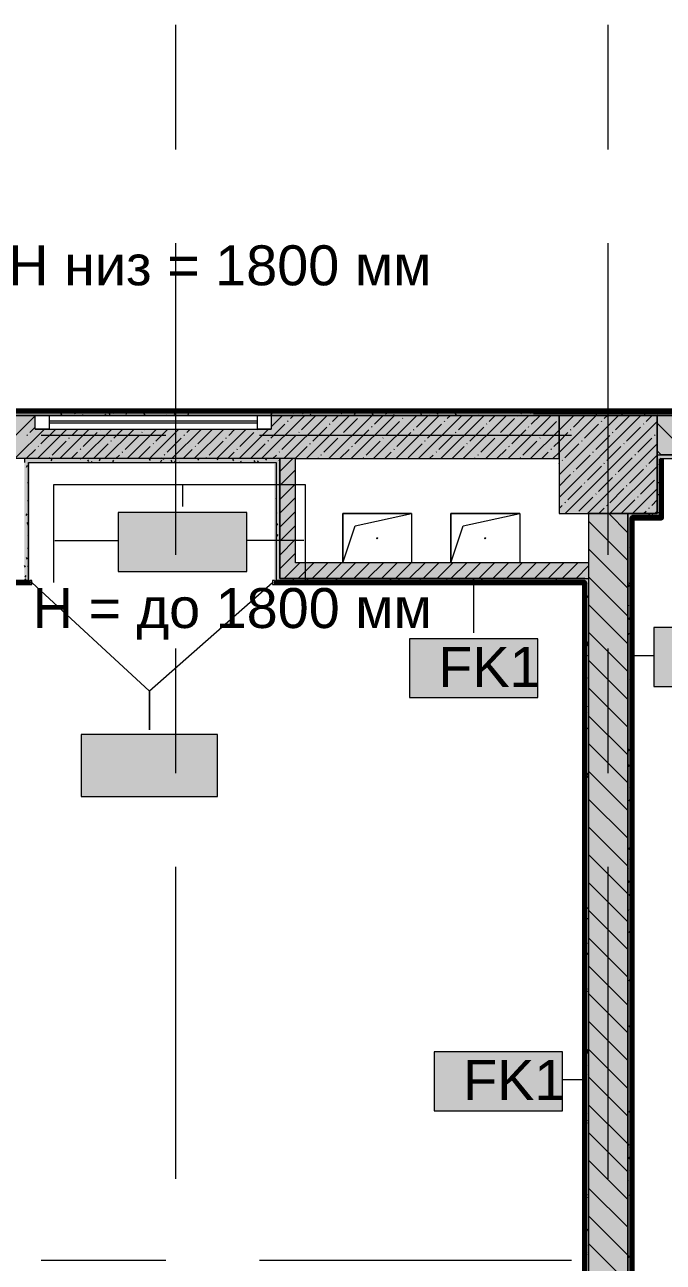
# Model space of a CAD drawing. Header units: millimetres. Extents: x -3817 to 677485, y -22715 to 103890.
# Drawn here: x 605877 to 609126, y 5467 to 11765 of the extents above; entities that cross this region are included whole.
import ezdxf

# ---------------------------------------------------------------- set-up
doc = ezdxf.new("R2010")
doc.units = ezdxf.units.MM
doc.layers.add('PDF _Геометрия', color=7, linetype='Continuous', true_color=0x1d1d1d)
doc.layers.add('PDF _Сплошная заливка', color=7, linetype='Continuous', true_color=0xffffff)
doc.layers.add('PDF _Текст', color=7, linetype='Continuous')
doc.styles.add('PDF GOST-Common', font='arial.ttf')

msp = doc.modelspace()

# ---------------------------------------------------------------- hatches: boundary and pattern name
at = {"layer": 'PDF _Сплошная заливка', "transparency": 33554559}
h = msp.add_hatch(color=256, dxfattribs=at)
h.paths.add_polyline_path([(608595.5, 9776.9), (609225.5, 9776.9), (609225.5, 9796.9), (604783.2, 9796.9), (604771.7, 9776.9), (607975.6, 9776.9)], flags=0)
h.paths.add_polyline_path([(604725.5, 9776.9), (604737, 9796.9), (602340.5, 9796.9), (602340.5, 9776.9), (604720.5, 9776.9)], flags=0)
h.paths.add_polyline_path([(600095.5, 9776.9), (600695.5, 9776.9), (600695.5, 9796.9), (594190.5, 9796.9), (594190.5, 9776.9), (599815.5, 9776.9)], flags=0)
h.paths.add_polyline_path([(592545.5, 9776.9), (592545.5, 9796.9), (590945.5, 9796.9), (590945.5, 9776.9), (591951.7, 9776.9)], flags=0)
for points in [[(608595.5, 9556.9), (608595.5, 9776.9), (607130.5, 9776.9), (607130.5, 9706.9), (605930.5, 9706.9), (605930.5, 9776.9), (605115.5, 9776.9), (605115.5, 9736.9), (605110.5, 9736.9), (605110.5, 9776.9), (604771.7, 9776.9), (604760.1, 9756.9), (604725.5, 9776.9), (604720.5, 9776.9), (604720.5, 9736.9), (604715.5, 9736.9), (604715.5, 9776.9), (604595.5, 9776.9), (604595.5, 9556.9), (607975.6, 9556.9)], [(608595.5, 9276.9), (609095.5, 9276.9), (609095.5, 9776.9), (608595.5, 9776.9), (608595.5, 9736.9)], [(607155.5, 9536.9), (607155.5, 9556.9), (605875.5, 9556.9), (605875.5, 9536.9), (607147.5, 9536.9)], [(608746.2, 2396.9), (608946.2, 2396.9), (608946.2, 9276.9), (608746.2, 9276.9), (608746.2, 2416.9)], [(609095.5, 9256.9), (609095.5, 9276.9), (608946.2, 9276.9), (608946.2, 9256.9), (608966.2, 9256.9)], [(608966.2, 2396.9), (608966.2, 9256.9), (608946.2, 9256.9), (608946.2, 2396.9), (608963.3, 2396.9)], [(608726.2, 8946.9), (608746.2, 8946.9), (608746.2, 9026.9), (607255.5, 9026.9), (607255.5, 8946.9), (607975.6, 8946.9)], [(608726.2, 8926.9), (608726.2, 8946.9), (607155.5, 8946.9), (607155.5, 8926.9), (607975.6, 8926.9)], [(608726.2, 2416.9), (608746.2, 2416.9), (608746.2, 8946.9), (608726.2, 8946.9), (608726.2, 2417.9)]]:
    msp.add_hatch(color=256, dxfattribs=at).paths.add_polyline_path(points)
h = msp.add_hatch(color=256, dxfattribs=at)
h.paths.add_polyline_path([(613075.5, 9576.9), (613095.5, 9576.9), (613095.5, 9776.9), (611760.5, 9776.9), (611760.5, 9576.9), (612345.7, 9576.9)], flags=0)
h.paths.add_polyline_path([(610115.5, 9576.9), (610115.5, 9776.9), (609095.5, 9776.9), (609095.5, 9576.9), (609432.3, 9576.9)], flags=0)
h = msp.add_hatch(color=256, dxfattribs=at)
h.paths.add_polyline_path([(613074.5, 9556.9), (613075.5, 9556.9), (613075.5, 9576.9), (611760.5, 9576.9), (611760.5, 9556.9), (612345.7, 9556.9)], flags=0)
h.paths.add_polyline_path([(610115.5, 9556.9), (610115.5, 9576.9), (609115.5, 9576.9), (609115.5, 9556.9), (609432.3, 9556.9)], flags=0)

# ---------------------------------------------------------------- linework, layer by layer
at = {"layer": 'PDF _Геометрия', "color": 253, "lineweight": 9, "true_color": 0xaaaaaa}
for points in [[(606645.5, 11130.3), (606645.5, 11765.3)], [(608845.5, 11130.3), (608845.5, 11765.3)], [(606645.5, 9066.5), (606645.5, 10654)], [(608845.5, 9066.5), (608845.5, 10654)], [(607130.5, 9776.9), (605930.5, 9776.9)], [(605930.5, 9706.9), (607130.5, 9706.9)], [(607060.5, 9746.9), (606000.5, 9746.9)], [(607060.5, 9736.9), (606000.5, 9736.9)], [(605960.2, 9676.9), (606595.2, 9676.9)], [(607071.4, 9676.9), (608658.9, 9676.9)], [(606645.5, 7955.3), (606645.5, 8590.3)], [(608845.5, 7955.3), (608845.5, 8590.3)], [(606645.5, 5891.5), (606645.5, 7479)], [(608845.5, 5891.5), (608845.5, 7479)], [(605960.2, 5476.9), (606595.2, 5476.9)], [(607071.4, 5476.9), (608658.9, 5476.9)]]:
    msp.add_lwpolyline(points, dxfattribs=at)
at = {"layer": 'PDF _Геометрия', "color": 7, "lineweight": 9}
for points in [[(608595.5, 9776.9), (605115.5, 9776.9), (604771.7, 9776.9), (605115.5, 9776.9)], [(609095.5, 9776.9), (608595.5, 9776.9), (608595.5, 9276.9), (609095.5, 9276.9)], [(607006.3, 9282.6), (606353.1, 9282.6), (606353.1, 8982.6), (607006.3, 8982.6)], [(607845.5, 9276.9), (607845.5, 9026.9), (607495.5, 9026.9), (607495.5, 9276.9)], [(608395.5, 9276.9), (608395.5, 9026.9), (608045.5, 9026.9), (608045.5, 9276.9)], [(609730.7, 8697.1), (609077.6, 8697.1), (609077.6, 8397.1), (609730.7, 8397.1)], [(608487.2, 8640.4), (607834.1, 8640.4), (607834.1, 8340.4), (608487.2, 8340.4)], [(606858.1, 8152.8), (606164.1, 8152.8), (606164.1, 7837.5), (606858.1, 7837.5)], [(606858.1, 8152.8), (606164.1, 8152.8), (606164.1, 7837.5), (606858.1, 7837.5)], [(608613.2, 6537.9), (607960, 6537.9), (607960, 6237.9), (608613.2, 6237.9)]]:
    msp.add_lwpolyline(points, close=True, dxfattribs=at)
at = {"layer": 'PDF _Геометрия', "color": 231, "lineweight": 9, "true_color": 0xff80c0}
for points in [[(604783.2, 9796.9), (605115.5, 9796.9), (608465.5, 9796.9)], [(609116.5, 9555.9), (609115.5, 9555.9), (609115.5, 9256.9)], [(608966.2, 9256.9), (608966.2, 9255.9), (608966.2, 2416.9), (608967.2, 2416.9), (609235.5, 2416.9)], [(608475.5, 2416.9), (608726.2, 2416.9), (608726.2, 2417.9), (608726.2, 8925.9), (608726.2, 8926.9)]]:
    msp.add_lwpolyline(points, dxfattribs=at)
at = {"layer": 'PDF _Геометрия', "color": 7, "lineweight": 9}
for points in [[(608465.5, 9796.9), (605115.5, 9796.9), (604783.2, 9796.9)], [(609095.5, 9576.9), (609115.5, 9576.9), (610115.5, 9576.9), (609115.5, 9576.9)], [(607255.5, 9556.9), (607175.5, 9556.9), (607155.5, 9556.9), (605875.5, 9556.9), (605795.5, 9556.9), (605358, 9494.4), (605295.5, 9306.9)], [(607155.5, 9556.9), (605875.5, 9556.9), (605875.5, 9536.9)], [(609115.5, 9256.9), (609115.5, 9555.9)], [(606679.7, 9425), (606679.7, 9312.7)], [(607845.5, 9276.9), (607845.5, 9026.9), (607495.5, 9026.9), (607495.5, 9276.9), (607845.5, 9276.9), (607495.5, 9276.9), (607495.5, 9026.9), (607558, 9214.4), (607845.5, 9276.9), (607845.5, 9026.9)], [(608395.5, 9276.9), (608395.5, 9026.9), (608045.5, 9026.9), (608045.5, 9276.9), (608395.5, 9276.9), (608045.5, 9276.9), (608045.5, 9026.9), (608108, 9214.4), (608395.5, 9276.9), (608395.5, 9026.9)], [(608966.2, 2416.9), (608966.2, 9255.9)], [(606030.7, 9140.7), (606353.1, 9140.7)], [(607297.6, 9140.7), (607006.3, 9140.7)], [(608746.2, 9026.9), (608746.2, 8946.9), (608746.2, 2416.9), (608746.2, 2396.9)], [(608726.2, 8946.9), (607255.5, 8946.9), (608726.2, 8946.9), (608746.2, 8946.9), (608746.2, 2416.9)], [(605913, 8925.9), (606511.1, 8374), (606511.1, 8177.3), (606511.1, 8374.3), (607137.5, 8926.4)], [(608160.7, 8926.4), (608160.7, 8670.5)], [(608726.2, 8925.9), (608726.2, 2417.9)], [(608966.7, 8555.2), (609077.6, 8555.2)], [(608725.7, 6396), (608613.2, 6396)]]:
    msp.add_lwpolyline(points, dxfattribs=at)
at = {"layer": 'PDF _Геометрия', "color": 231, "lineweight": 70, "true_color": 0xff80c0}
for points in [[(608465.5, 9796.9), (610105.4, 9796.9), (610105.4, 9797.9), (608465.5, 9797.9), (605115.5, 9797.9), (604783.8, 9797.9)], [(609075.1, 2417.9), (608967.2, 2417.9), (608967.2, 9255.9), (609115.5, 9255.9), (609116.5, 9255.9), (609116.5, 9555.9)], [(609115.5, 9256.9), (608966.2, 9256.9)], [(605573.3, 8925.9), (605896.5, 8925.9), (605896.5, 8926.9), (605573.9, 8926.9)], [(608726.2, 8926.9), (607156.2, 8926.9), (607156.2, 8925.9), (608725.2, 8925.9), (608725.2, 2417.9), (608454.5, 2417.9), (608454.5, 2416.9), (608454.5, 2017.9), (608455.5, 2017.9)]]:
    msp.add_lwpolyline(points, dxfattribs=at)
at = {"layer": 'PDF _Геометрия', "lineweight": 9}
for points in [[(605713.3, 9556.9), (605930.5, 9774.1)], [(607081.9, 9556.9), (607301.9, 9776.9)], [(607130.5, 9719.5), (607187.8, 9776.9)], [(607195.9, 9556.9), (607415.9, 9776.9)], [(607228.5, 9760.5), (607244.8, 9776.9)], [(607285.5, 9703.5), (607356.8, 9774.8)], [(607310, 9556.9), (607530, 9776.9)], [(607424, 9556.9), (607644, 9776.9)], [(607442.3, 9746.3), (607472.9, 9776.9)], [(607538, 9556.9), (607758, 9776.9)], [(607584.9, 9774.8), (607587, 9776.9)], [(607652.1, 9556.9), (607872.1, 9776.9)], [(607656.2, 9732), (607701, 9776.9)], [(607766.1, 9556.9), (607986.1, 9776.9)], [(607798.7, 9760.5), (607801.1, 9762.9)], [(607813, 9774.8), (607815.1, 9776.9)], [(607870, 9717.7), (607929.1, 9776.9)], [(607880.2, 9556.9), (608100.2, 9776.9)], [(607994.2, 9556.9), (608214.2, 9776.9)], [(608026.8, 9760.5), (608043.2, 9776.9)], [(608083.9, 9703.5), (608155.1, 9774.8)], [(608108.3, 9556.9), (608328.3, 9776.9)], [(608222.3, 9556.9), (608442.3, 9776.9)], [(608240.7, 9746.3), (608271.3, 9776.9)], [(608336.4, 9556.9), (608556.4, 9776.9)], [(608383.2, 9774.8), (608385.3, 9776.9)], [(608450.4, 9556.9), (608595.5, 9701.9), (608670.4, 9776.9)], [(608454.5, 9732), (608499.4, 9776.9)], [(608564.5, 9556.9), (608595.5, 9587.8), (608784.5, 9776.9)], [(608595.5, 9473.8), (608898.5, 9776.9)], [(608595.5, 9359.7), (609012.6, 9776.9)], [(608597.1, 9760.5), (608599.4, 9762.9)], [(608611.3, 9774.8), (608613.4, 9776.9)], [(608668.4, 9717.7), (608727.5, 9776.9)], [(608825.2, 9760.5), (608841.5, 9776.9)], [(608882.2, 9703.5), (608953.5, 9774.8)], [(609039, 9746.3), (609069.6, 9776.9)], [(605827.3, 9556.9), (605977.3, 9706.9)], [(605902.7, 9689.2), (605930.5, 9717)], [(605941.4, 9556.9), (606091.4, 9706.9)], [(605959.7, 9632.2), (606031, 9703.5)], [(606055.4, 9556.9), (606205.4, 9706.9)], [(606116.5, 9675), (606148.4, 9706.9)], [(606169.5, 9556.9), (606319.5, 9706.9)], [(606259.1, 9703.5), (606261.4, 9705.9)], [(606283.5, 9556.9), (606433.5, 9706.9)], [(606330.3, 9660.7), (606376.5, 9706.9)], [(606397.6, 9556.9), (606547.6, 9706.9)], [(606487.2, 9703.5), (606490.5, 9706.9)], [(606511.6, 9556.9), (606661.6, 9706.9)], [(606544.2, 9646.5), (606604.6, 9706.9)], [(606625.7, 9556.9), (606775.7, 9706.9)], [(606701, 9689.2), (606718.6, 9706.9)], [(606739.7, 9556.9), (606889.7, 9706.9)], [(606758, 9632.2), (606829.3, 9703.5)], [(606853.8, 9556.9), (607003.8, 9706.9)], [(606914.8, 9675), (606946.7, 9706.9)], [(606967.8, 9556.9), (607117.8, 9706.9)], [(607057.4, 9703.5), (607059.8, 9705.9)], [(607128.7, 9660.7), (607200, 9732)], [(607214.2, 9746.3), (607216.6, 9748.6)], [(607342.5, 9646.5), (607413.8, 9717.7)], [(607428.1, 9732), (607430.4, 9734.4)], [(607499.4, 9689.2), (607570.6, 9760.5)], [(607556.4, 9632.2), (607627.7, 9703.5)], [(607641.9, 9717.7), (607644.3, 9720.1)], [(607713.2, 9675), (607784.5, 9746.3)], [(607855.8, 9703.5), (607858.1, 9705.9)], [(607927, 9660.7), (607998.3, 9732)], [(608012.6, 9746.3), (608014.9, 9748.6)], [(608140.9, 9646.5), (608212.2, 9717.7)], [(608226.4, 9732), (608228.8, 9734.4)], [(608297.7, 9689.2), (608369, 9760.5)], [(608354.7, 9632.2), (608426, 9703.5)], [(608440.3, 9717.7), (608442.6, 9720.1)], [(608511.5, 9675), (608582.8, 9746.3)], [(608626.6, 9276.9), (609095.5, 9745.7)], [(608654.1, 9703.5), (608656.5, 9705.9)], [(608725.4, 9660.7), (608796.7, 9732)], [(608810.9, 9746.3), (608813.3, 9748.6)], [(608939.2, 9646.5), (609010.5, 9717.7)], [(609024.8, 9732), (609027.1, 9734.4)], [(609256.4, 9576.9), (609095.5, 9737.8)], [(605888.4, 9675), (605890.8, 9677.3)], [(606016.7, 9575.2), (606088, 9646.5)], [(606102.2, 9660.7), (606104.6, 9663.1)], [(606173.5, 9618), (606244.8, 9689.2)], [(606316.1, 9646.5), (606318.5, 9648.8)], [(606387.4, 9603.7), (606458.7, 9675)], [(606472.9, 9689.2), (606475.3, 9691.6)], [(606601.2, 9589.4), (606672.5, 9660.7)], [(606686.7, 9675), (606689.1, 9677.3)], [(606815.1, 9575.2), (606886.3, 9646.5)], [(606900.6, 9660.7), (606903, 9663.1)], [(606971.9, 9618), (607043.2, 9689.2)], [(607114.4, 9646.5), (607116.8, 9648.8)], [(607185.7, 9603.7), (607257, 9675)], [(607271.3, 9689.2), (607273.6, 9691.6)], [(607399.6, 9589.4), (607470.8, 9660.7)], [(607485.1, 9675), (607487.5, 9677.3)], [(607613.4, 9575.2), (607684.7, 9646.5)], [(607698.9, 9660.7), (607701.3, 9663.1)], [(607770.2, 9618), (607841.5, 9689.2)], [(607912.8, 9646.5), (607915.1, 9648.8)], [(607984.1, 9603.7), (608055.3, 9675)], [(608069.6, 9689.2), (608072, 9691.6)], [(608197.9, 9589.4), (608269.2, 9660.7)], [(608283.4, 9675), (608285.8, 9677.3)], [(608411.7, 9575.2), (608483, 9646.5)], [(608497.3, 9660.7), (608499.7, 9663.1)], [(608568.6, 9618), (608595.5, 9644.9), (608639.8, 9689.2)], [(608711.1, 9646.5), (608713.5, 9648.8)], [(608782.4, 9603.7), (608853.7, 9675)], [(608867.9, 9689.2), (608870.3, 9691.6)], [(608996.2, 9589.4), (609067.5, 9660.7)], [(609081.8, 9675), (609084.2, 9677.3)], [(605884.3, 9556.9), (605931.2, 9603.7)], [(605945.4, 9618), (605947.8, 9620.3)], [(606112.4, 9556.9), (606145, 9589.4)], [(606159.3, 9603.7), (606161.6, 9606.1)], [(606230.6, 9560.9), (606301.8, 9632.2)], [(606340.5, 9556.9), (606358.9, 9575.2)], [(606373.1, 9589.4), (606375.5, 9591.8)], [(606454.6, 9556.9), (606515.7, 9618)], [(606529.9, 9632.2), (606532.3, 9634.6)], [(606587, 9575.2), (606589.3, 9577.6)], [(606682.7, 9556.9), (606729.5, 9603.7)], [(606743.8, 9618), (606746.1, 9620.3)], [(606910.8, 9556.9), (606943.4, 9589.4)], [(606957.6, 9603.7), (606960, 9606.1)], [(607028.9, 9560.9), (607100.2, 9632.2)], [(607138.9, 9556.9), (607157.2, 9575.2)], [(607171.5, 9589.4), (607173.8, 9591.8)], [(607252.9, 9556.9), (607314, 9618)], [(607328.3, 9632.2), (607330.6, 9634.6)], [(607385.3, 9575.2), (607387.7, 9577.6)], [(607481, 9556.9), (607527.9, 9603.7)], [(607542.1, 9618), (607544.5, 9620.3)], [(607709.1, 9556.9), (607741.7, 9589.4)], [(607756, 9603.7), (607758.3, 9606.1)], [(607827.2, 9560.9), (607898.5, 9632.2)], [(607937.2, 9556.9), (607955.5, 9575.2)], [(607969.8, 9589.4), (607972.2, 9591.8)], [(608051.3, 9556.9), (608112.4, 9618)], [(608126.6, 9632.2), (608129, 9634.6)], [(608183.6, 9575.2), (608186, 9577.6)], [(608279.4, 9556.9), (608326.2, 9603.7)], [(608340.5, 9618), (608342.8, 9620.3)], [(608507.5, 9556.9), (608540, 9589.4)], [(608554.3, 9603.7), (608556.7, 9606.1)], [(608625.6, 9560.9), (608696.9, 9632.2)], [(608682.6, 9503.9), (608753.9, 9575.2)], [(608740.7, 9276.9), (609095.5, 9631.6)], [(608768.1, 9589.4), (608770.5, 9591.8)], [(608839.4, 9546.7), (608910.7, 9618)], [(608925, 9632.2), (608927.3, 9634.6)], [(608982, 9575.2), (608984.4, 9577.6)], [(609053.3, 9532.4), (609095.5, 9574.6)], [(609115, 9576.9), (609095.5, 9596.4)], [(606002.5, 9560.9), (606004.8, 9563.3)], [(606568.6, 9556.9), (606572.7, 9560.9)], [(606800.8, 9560.9), (606803.2, 9563.3)], [(607175.5, 9490.7), (607241.6, 9556.9)], [(607367, 9556.9), (607371, 9560.9)], [(607599.1, 9560.9), (607601.5, 9563.3)], [(608165.3, 9556.9), (608169.4, 9560.9)], [(608397.5, 9560.9), (608399.9, 9563.3)], [(608595.5, 9530.8), (608597.1, 9532.4)], [(608611.3, 9546.7), (608613.7, 9549)], [(608739.6, 9446.9), (608810.9, 9518.2)], [(608825.2, 9532.4), (608827.5, 9534.8)], [(608854.7, 9276.9), (609095.5, 9517.6)], [(608896.5, 9489.6), (608967.7, 9560.9)], [(609039, 9518.2), (609041.4, 9520.5)], [(607175.5, 9420), (607255.5, 9500)], [(608595.5, 9416.8), (608654.1, 9475.4)], [(608668.4, 9489.6), (608670.7, 9492)], [(608796.7, 9389.9), (608867.9, 9461.1)], [(608882.2, 9475.4), (608884.6, 9477.8)], [(608953.5, 9432.6), (609024.8, 9503.9)], [(607175.5, 9349.3), (607255.5, 9429.3)], [(608639.8, 9347.1), (608711.1, 9418.4)], [(608725.4, 9432.6), (608727.7, 9435)], [(608853.7, 9332.8), (608925, 9404.1)], [(608939.2, 9418.4), (608941.6, 9420.7)], [(608968.8, 9276.9), (609095.5, 9403.5)], [(609010.5, 9375.6), (609081.8, 9446.9)], [(607175.5, 9278.6), (607255.5, 9358.6)], [(608625.6, 9332.8), (608628, 9335.2)], [(608696.9, 9290.1), (608768.1, 9361.3)], [(608782.4, 9375.6), (608784.8, 9378)], [(608911.8, 9276.9), (608982, 9347.1)], [(608996.2, 9361.3), (608998.6, 9363.7)], [(609067.5, 9318.6), (609095.5, 9346.5)], [(607175.5, 9207.9), (607255.5, 9287.9)], [(608595.5, 9302.7), (608611.3, 9318.6)], [(608683.7, 9276.9), (608685, 9278.2)], [(608797.7, 9276.9), (608825.2, 9304.3)], [(608839.4, 9318.6), (608841.8, 9320.9)], [(608946.2, 9180), (608849.3, 9276.9)], [(609025.8, 9276.9), (609039, 9290.1)], [(609053.3, 9304.3), (609055.6, 9306.7)], [(609082.8, 9276.9), (609095.5, 9289.5)], [(607175.5, 9137.1), (607255.5, 9217.1)], [(608946.2, 9038.6), (608746.2, 9238.6)], [(607175.5, 9066.4), (607255.5, 9146.4)], [(607175.5, 8995.7), (607255.5, 9075.7)], [(608946.2, 8897.2), (608746.2, 9097.2)], [(607197.3, 8946.9), (607255.5, 9005), (607277.3, 9026.9)], [(607268, 8946.9), (607348, 9026.9)], [(607338.7, 8946.9), (607418.7, 9026.9)], [(607409.4, 8946.9), (607489.4, 9026.9)], [(607480.1, 8946.9), (607560.1, 9026.9)], [(607550.9, 8946.9), (607630.9, 9026.9)], [(607621.6, 8946.9), (607701.6, 9026.9)], [(607692.3, 8946.9), (607772.3, 9026.9)], [(607763, 8946.9), (607843, 9026.9)], [(607833.7, 8946.9), (607913.7, 9026.9)], [(607904.4, 8946.9), (607984.4, 9026.9)], [(607975.1, 8946.9), (608055.1, 9026.9)], [(608045.8, 8946.9), (608125.8, 9026.9)], [(608116.5, 8946.9), (608196.5, 9026.9)], [(608187.3, 8946.9), (608267.3, 9026.9)], [(608258, 8946.9), (608338, 9026.9)], [(608328.7, 8946.9), (608408.7, 9026.9)], [(608399.4, 8946.9), (608479.4, 9026.9)], [(608470.1, 8946.9), (608550.1, 9026.9)], [(608540.8, 8946.9), (608620.8, 9026.9)], [(608611.5, 8946.9), (608691.5, 9026.9)], [(608682.2, 8946.9), (608746.2, 9010.8)], [(608946.2, 8755.8), (608746.2, 8955.8)], [(608946.2, 8614.3), (608746.2, 8814.3)], [(608946.2, 8472.9), (608746.2, 8672.9)], [(608946.2, 8331.5), (608746.2, 8531.5)], [(608946.2, 8190.1), (608746.2, 8390.1)], [(608946.2, 8048.6), (608746.2, 8248.6)], [(608946.2, 7907.2), (608746.2, 8107.2)], [(608946.2, 7765.8), (608746.2, 7965.8)], [(608946.2, 7624.4), (608746.2, 7824.4)], [(608946.2, 7483), (608746.2, 7683)], [(608946.2, 7341.5), (608746.2, 7541.5)], [(608946.2, 7200.1), (608746.2, 7400.1)], [(608946.2, 7058.7), (608746.2, 7258.7)], [(608946.2, 6917.3), (608746.2, 7117.3)], [(608946.2, 6775.9), (608746.2, 6975.9)], [(608946.2, 6634.4), (608746.2, 6834.4)], [(608946.2, 6493), (608746.2, 6693)], [(608946.2, 6351.6), (608746.2, 6551.6)], [(608946.2, 6210.2), (608746.2, 6410.2)], [(608946.2, 6068.7), (608746.2, 6268.7)], [(608946.2, 5927.3), (608746.2, 6127.3)], [(608946.2, 5785.9), (608746.2, 5985.9)], [(608946.2, 5644.5), (608746.2, 5844.5)], [(608946.2, 5503.1), (608746.2, 5703.1)], [(608946.2, 5361.6), (608746.2, 5561.6)]]:
    msp.add_lwpolyline(points, dxfattribs=at)
at = {"layer": 'PDF _Геометрия', "color": 253, "lineweight": 13, "true_color": 0xaaaaaa}
for points in [[(606000.5, 9776.9), (606000.5, 9706.9), (605930.5, 9706.9), (605930.5, 9776.9)], [(607130.5, 9776.9), (607130.5, 9706.9), (607060.5, 9706.9), (607060.5, 9776.9)]]:
    msp.add_lwpolyline(points, close=True, dxfattribs=at)
at = {"layer": 'PDF _Геометрия', "color": 253, "lineweight": 9, "true_color": 0x9b9b9b}
for points in [[(606024.4, 9791.2), (606021.1, 9796.9)], [(606066.1, 9780), (606061, 9788.7)], [(606083.3, 9796.3), (606078.3, 9787.6)], [(606134.1, 9784.1), (606129.1, 9792.8)], [(606173.5, 9776.9), (606170.7, 9781.6)], [(606287.4, 9784), (606283.2, 9776.9)], [(606311.8, 9781.1), (606306.8, 9789.8)], [(606329, 9795.2), (606324, 9786.5)], [(606397.1, 9791.1), (606392, 9782.4)], [(606489.5, 9778.1), (606484.5, 9786.8)], [(606595.8, 9776.9), (606594.1, 9779.7)], [(606642.8, 9790), (606637.8, 9781.3)], [(606710.8, 9785.9), (606705.8, 9777.2)], [(606871.3, 9787.4), (606866.3, 9796.1)], [(606928.3, 9796.9), (606925.1, 9791.4)], [(607134.3, 9787.8), (607129.2, 9779.1)], [(607174.7, 9796.9), (607170.9, 9790.3)], [(607185.1, 9792.5), (607182.6, 9796.9)], [(607243.9, 9794.9), (607238.9, 9786.2)], [(607253.1, 9796.6), (607253, 9796.9)], [(607294.7, 9785.5), (607289.7, 9794.2)], [(607334.9, 9776.9), (607331.3, 9783)], [(607430.8, 9793.6), (607428.9, 9796.9)], [(607489.7, 9793.8), (607484.6, 9785.1)], [(607557.7, 9789.7), (607552.7, 9781)], [(607608.5, 9790.6), (607604.9, 9796.9)], [(607650.1, 9779.5), (607645.1, 9788.2)], [(607718.2, 9783.6), (607713.1, 9792.3)], [(607757.2, 9776.9), (607754.8, 9781.1)], [(607773, 9796.9), (607772, 9795.2)], [(607895.9, 9780.6), (607890.8, 9789.3)], [(607939.5, 9780.5), (607937.4, 9776.9)], [(607981.1, 9791.6), (607976.1, 9782.9)], [(608019.4, 9796.9), (608017.8, 9794.1)], [(608073.6, 9777.6), (608068.5, 9786.3)], [(608089.7, 9796.9), (608085.8, 9790)], [(608179.6, 9776.9), (608178.2, 9779.2)], [(608185.2, 9779.4), (608183.8, 9776.9)], [(608336.1, 9796.9), (608331.5, 9788.9)], [(608404.6, 9793.5), (608399.6, 9784.8)], [(608455.4, 9786.9), (608450.3, 9795.6)], [(608769.1, 9792), (608766.4, 9796.9)], [(608786.4, 9784.3), (608782.1, 9776.9)], [(608828, 9795.4), (608823, 9786.7)], [(608837.2, 9796.1), (608836.8, 9796.9)], [(608878.8, 9785), (608873.8, 9793.7)], [(608918.7, 9776.9), (608915.4, 9782.5)], [(608934.4, 9796.9), (608932.7, 9793.8)], [(609014.9, 9793.1), (609012.7, 9796.9)], [(609032.1, 9783.2), (609028.5, 9776.9)], [(609100.1, 9779.1), (609098.9, 9776.9)], [(605889.3, 9521.2), (605884.2, 9512.5)], [(606014.2, 9554.6), (606009.1, 9545.9)], [(606161.6, 9553.6), (606159.7, 9556.9)], [(606203.2, 9542.4), (606198.2, 9551.1)], [(606218.3, 9542.4), (606215.1, 9536.9)], [(606259.9, 9553.6), (606254.9, 9544.8)], [(606327.9, 9549.5), (606322.9, 9540.8)], [(606517, 9547.6), (606512, 9556.3)], [(606573.7, 9548.4), (606568.6, 9539.7)], [(606585, 9551.7), (606582, 9556.9)], [(606626.7, 9540.5), (606621.6, 9549.2)], [(606641.7, 9544.3), (606637.4, 9536.9)], [(606664, 9536.9), (606663.3, 9538.1)], [(606762.7, 9548.7), (606758, 9556.9)], [(606860.1, 9556.9), (606856, 9549.7)], [(606940.4, 9545.7), (606935.4, 9554.4)], [(606980.7, 9536.9), (606977, 9543.3)], [(607050.1, 9538.6), (607045.1, 9547.3)], [(607065.1, 9546.2), (607060.1, 9537.5)], [(607106.5, 9556.9), (607101.7, 9548.6)], [(607174.8, 9553.3), (607169.8, 9544.5)], [(609099.2, 9525.1), (609095.5, 9531.6)], [(609114.3, 9559.7), (609109.3, 9551)], [(605895.5, 9471), (605895.4, 9470.8)], [(607171.4, 9496.9), (607175.5, 9496.9)], [(605891.2, 9435.9), (605895.5, 9435.9)], [(607175.5, 9443.4), (607174.1, 9445.8)], [(609095.5, 9435.9), (609101.7, 9435.9)], [(609115.5, 9436), (609113.5, 9439.4)], [(605891.2, 9344.5), (605895.5, 9344.5)], [(607156.8, 9353.9), (607155.5, 9356.1)], [(607171.4, 9374.9), (607175.5, 9374.9)], [(609095.5, 9374.9), (609101.7, 9374.9)], [(605888.2, 9275.4), (605883.1, 9266.7)], [(607158.5, 9281.1), (607155.5, 9275.9)], [(609014.7, 9265.3), (609009.8, 9256.9)], [(609056.3, 9276.5), (609051.3, 9267.7)], [(609073.9, 9264.1), (609068.9, 9272.8)], [(609095.5, 9283.5), (609101.7, 9283.5)], [(609113.2, 9314), (609108.2, 9305.3)], [(605894.6, 9223.5), (605889.6, 9232.2)], [(605891.2, 9222.5), (605895.5, 9222.5)], [(605895.5, 9227.1), (605894.3, 9225.1)], [(607164.9, 9217.8), (607159.9, 9226.5)], [(607171.4, 9253), (607175.5, 9253)], [(605895.5, 9161.1), (605893.7, 9164.2)], [(607165.5, 9171.5), (607160.5, 9162.7)], [(607171.4, 9161.6), (607175.5, 9161.6)], [(608946.2, 9192.1), (608949.3, 9192.1)], [(605891.2, 9100.6), (605895.5, 9100.6)], [(608946.2, 9100.6), (608949.3, 9100.6)], [(608961.3, 9093.5), (608956.3, 9102.2)], [(605880.5, 9004.1), (605875.5, 9012.8)], [(605891.6, 9045.8), (605886.6, 9054.5)], [(605891.2, 9009.2), (605895.5, 9009.2)], [(607171.4, 9039.7), (607175.5, 9039.7)], [(608965.4, 9025.4), (608960.3, 9034.1)], [(605883, 8961.7), (605878, 8953)], [(605884.6, 8936.1), (605879.5, 8944.8)], [(607247, 8946.9), (607242.7, 8939.3)], [(607315.8, 8944), (607310.7, 8935.2)], [(607427, 8946.8), (607427, 8946.9)], [(607468.6, 8935.6), (607463.6, 8944.3)], [(607739.2, 8945.8), (607734.2, 8937.1)], [(607782.4, 8940.8), (607778.9, 8946.9)], [(607845.4, 8946.9), (607843.8, 8944.2)], [(607850.4, 8944.9), (607849.3, 8946.9)], [(608028.2, 8941.9), (608025.3, 8946.9)], [(608091.7, 8946.9), (608089.6, 8943.1)], [(608162.1, 8946.9), (608157.6, 8939)], [(608205.9, 8938.9), (608201.2, 8946.9)], [(608584.5, 8946.9), (608581, 8940.9)], [(608946.2, 8978.7), (608949.3, 8978.7)], [(608966.2, 8963.1), (608964.4, 8966.1)], [(607192.1, 8926.9), (607191.5, 8928)], [(607697.6, 8934.7), (607693, 8926.9)], [(607892.1, 8933.7), (607887.1, 8942.4)], [(607931.2, 8926.9), (607928.7, 8931.3)], [(607943.3, 8933.6), (607939.4, 8926.9)], [(608011.3, 8929.5), (608009.8, 8926.9)], [(608247.5, 8927.7), (608242.5, 8936.4)], [(608257.1, 8928.4), (608256.2, 8926.9)], [(608315.5, 8931.8), (608310.5, 8940.5)], [(608353.6, 8926.9), (608352.1, 8929.4)], [(608493.2, 8928.8), (608488.2, 8937.5)], [(608544.4, 8938.5), (608539.4, 8929.8)], [(608670.3, 8926.9), (608665.9, 8934.5)], [(608746.2, 8922.1), (608743.5, 8917.5)], [(608952.6, 8914), (608947.6, 8905.3)], [(608958.3, 8915.8), (608953.3, 8924.5)], [(608726.2, 8856.8), (608735.9, 8856.8)], [(608744.5, 8858.2), (608739.4, 8849.5)], [(608947.1, 8874.1), (608946.2, 8875.8)], [(608946.2, 8856.8), (608949.3, 8856.8)], [(608951.2, 8806.1), (608946.2, 8814.8)], [(608946.2, 8765.3), (608949.3, 8765.3)], [(608955.3, 8738.1), (608950.3, 8746.8)], [(608726.2, 8673.9), (608735.9, 8673.9)], [(608946.2, 8643.4), (608949.3, 8643.4)], [(608951.5, 8668.2), (608946.5, 8659.5)], [(608726.2, 8612.9), (608735.9, 8612.9)], [(608743.4, 8612.5), (608738.3, 8603.7)], [(608744.1, 8616.1), (608739.1, 8624.9)], [(608962.7, 8626.6), (608957.7, 8617.9)], [(608726.2, 8521.5), (608735.9, 8521.5)], [(608746.2, 8551.7), (608743.2, 8556.8)], [(608946.2, 8521.5), (608949.3, 8521.5)], [(608966.2, 8510.7), (608964.7, 8508.2)], [(608741.1, 8438.4), (608736.1, 8447.2)], [(608965.7, 8448.9), (608960.7, 8440.2)], [(608731.1, 8408.4), (608726.2, 8399.8)], [(608730, 8396.8), (608726.2, 8403.4)], [(608946.2, 8430.1), (608949.3, 8430.1)], [(608960.5, 8424.3), (608955.5, 8433)], [(608726.2, 8338.6), (608735.9, 8338.6)], [(608734.1, 8328.8), (608729, 8337.5)], [(608726.2, 8277.7), (608735.9, 8277.7)], [(608738.2, 8260.7), (608733.1, 8269.5)], [(608738.2, 8298.7), (608733.2, 8290)], [(608946.2, 8308.1), (608949.3, 8308.1)], [(608966.2, 8292.5), (608963.6, 8296.9)], [(608727, 8219.1), (608726.2, 8220.5)], [(608734.1, 8230.7), (608729.1, 8221.9)], [(608745.3, 8189), (608740.2, 8180.3)], [(608946.3, 8205), (608946.2, 8205.2)], [(608964.6, 8203.2), (608959.6, 8194.5)], [(608726.2, 8186.2), (608735.9, 8186.2)], [(608946.2, 8186.2), (608949.3, 8186.2)], [(608946.2, 8094.8), (608949.3, 8094.8)], [(608954.5, 8068.9), (608949.5, 8077.6)], [(608726.2, 8003.3), (608735.9, 8003.3)], [(608726.2, 7942.4), (608735.9, 7942.4)], [(608733, 7984.9), (608728, 7976.2)], [(608743.3, 7947), (608738.3, 7955.7)], [(608744.2, 7943.3), (608739.1, 7934.6)], [(608946.2, 7972.9), (608949.3, 7972.9)], [(608952.3, 7999.1), (608947.3, 7990.4)], [(608959.4, 7889.4), (608954.4, 7880.7)], [(608726.2, 7850.9), (608735.9, 7850.9)], [(608946.2, 7850.9), (608949.3, 7850.9)], [(608955.3, 7821.4), (608950.3, 7812.7)], [(608946.2, 7759.5), (608949.3, 7759.5)], [(608966.2, 7779.2), (608961.5, 7771)], [(608729.2, 7727.6), (608726.2, 7732.9)], [(608963.8, 7687.1), (608958.7, 7695.8)], [(608727.8, 7671.2), (608726.2, 7668.3)], [(608726.2, 7668.1), (608735.9, 7668.1)], [(608946.2, 7637.6), (608949.3, 7637.6)], [(608966.2, 7622), (608962.8, 7627.8)], [(608726.2, 7607.1), (608735.9, 7607.1)], [(608734.9, 7561.5), (608729.9, 7552.8)], [(608737.4, 7591.6), (608732.3, 7600.3)], [(608954.2, 7575.6), (608949.2, 7566.9)], [(608726.2, 7515.7), (608735.9, 7515.7)], [(608946.2, 7515.7), (608949.3, 7515.7)], [(608960.8, 7509.4), (608955.8, 7518.1)], [(608965.4, 7534), (608960.4, 7525.3)], [(608949.6, 7467.8), (608946.2, 7473.7)], [(608946.2, 7424.2), (608949.3, 7424.2)], [(608953.7, 7399.7), (608948.7, 7408.4)], [(608726.2, 7332.8), (608735.9, 7332.8)], [(608733.8, 7315.8), (608728.8, 7307)], [(608957.8, 7331.7), (608952.8, 7340.4)], [(608726.2, 7271.8), (608735.9, 7271.8)], [(608745, 7274.1), (608739.9, 7265.4)], [(608946.2, 7302.3), (608949.3, 7302.3)], [(608946.6, 7290.1), (608946.2, 7290.8)], [(608949.1, 7261.9), (608946.2, 7256.9)], [(608726.2, 7180.4), (608735.9, 7180.4)], [(608746.2, 7210.5), (608741.6, 7218.5)], [(608946.2, 7180.4), (608949.3, 7180.4)], [(608746.2, 7149.6), (608745.7, 7150.4)], [(608956.1, 7152.2), (608951.1, 7143.5)], [(608746.2, 7093.3), (608742.9, 7087.7)], [(608946.2, 7088.9), (608949.3, 7088.9)], [(608726.2, 6997.5), (608735.9, 6997.5)], [(608732.5, 6990.4), (608727.4, 6999.1)], [(608743.6, 7032.1), (608738.6, 7040.8)], [(608963, 7017.9), (608957.9, 7026.6)], [(608726.2, 6936.5), (608735.9, 6936.5)], [(608736.6, 6922.4), (608731.5, 6931.1)], [(608946.2, 6967), (608949.3, 6967)], [(608955, 6906.5), (608950, 6897.7)], [(608966.2, 6890.4), (608966.1, 6890.6)], [(608726.2, 6845.1), (608735.9, 6845.1)], [(608729.5, 6812.7), (608726.2, 6818.5)], [(608740.6, 6854.4), (608735.6, 6863.1)], [(608746.2, 6849.5), (608741.8, 6842)], [(608946.2, 6845.1), (608949.3, 6845.1)], [(608948.8, 6798.6), (608946.2, 6803.2)], [(608966.2, 6864.8), (608961.2, 6856.1)], [(608946.2, 6753.7), (608949.3, 6753.7)], [(608966.2, 6681.9), (608964.2, 6678.4)], [(608726.2, 6662.2), (608735.9, 6662.2)], [(608726.5, 6635), (608726.2, 6635.6)], [(608734.6, 6646.6), (608729.6, 6637.9)], [(608946.2, 6631.7), (608949.3, 6631.7)], [(608957, 6662.5), (608952, 6671.2)], [(608726.2, 6601.3), (608735.9, 6601.3)], [(608726.2, 6509.8), (608735.9, 6509.8)], [(608741.7, 6536.9), (608736.6, 6528.2)], [(608745.8, 6540.6), (608740.8, 6549.3)], [(608946.2, 6509.8), (608949.3, 6509.8)], [(608737.6, 6468.9), (608732.6, 6460.2)], [(608966.2, 6438.1), (608963.1, 6432.7)], [(608746.2, 6422.8), (608743.7, 6418.5)], [(608946.2, 6418.4), (608949.3, 6418.4)], [(608726.2, 6326.9), (608735.9, 6326.9)], [(608731.7, 6321.3), (608726.6, 6330)], [(608726.2, 6266), (608735.9, 6266)], [(608946.2, 6296.5), (608949.3, 6296.5)], [(608955.8, 6237.3), (608950.8, 6228.6)], [(608966.2, 6280.8), (608961.2, 6289.4)], [(608726.2, 6174.5), (608735.9, 6174.5)], [(608736.5, 6223.1), (608731.5, 6214.4)], [(608739.8, 6185.2), (608734.8, 6193.9)], [(608746.2, 6178.9), (608742.6, 6172.8)], [(608946.2, 6174.5), (608949.3, 6174.5)], [(608966.2, 6219.9), (608965.3, 6221.4)], [(608962.9, 6127.6), (608957.9, 6118.9)], [(608963.3, 6103), (608958.2, 6111.7)], [(608946.2, 6083.1), (608949.3, 6083.1)], [(608952.1, 6061.4), (608947.1, 6070.1)], [(608958.8, 6059.6), (608953.8, 6050.9)], [(608726.2, 5991.7), (608735.9, 5991.7)], [(608956.2, 5993.3), (608951.2, 6002.1)], [(608966.2, 6011.4), (608965, 6009.2)], [(608726.2, 5930.7), (608735.9, 5930.7)], [(608946.2, 5961.2), (608949.3, 5961.2)], [(608960.3, 5925.3), (608955.2, 5934)], [(608731.3, 5909.4), (608726.3, 5900.7)], [(608949.1, 5883.7), (608946.2, 5888.8)], [(608727.2, 5841.3), (608726.2, 5839.5)], [(608726.2, 5839.3), (608735.9, 5839.3)], [(608738.4, 5799.7), (608733.4, 5791)], [(608746.2, 5808.5), (608744.1, 5812.1)], [(608946.2, 5839.3), (608949.3, 5839.3)], [(608957.7, 5813.9), (608952.7, 5805.1)], [(608946.2, 5747.8), (608949.3, 5747.8)], [(608966.2, 5767.5), (608963.9, 5763.5)], [(608726.2, 5656.4), (608735.9, 5656.4)], [(608746.1, 5625.7), (608741.1, 5634.4)], [(608946.2, 5625.9), (608949.3, 5625.9)], [(608965.5, 5611.5), (608960.4, 5620.3)], [(608726.2, 5595.4), (608735.9, 5595.4)], [(608735, 5584.1), (608729.9, 5592.8)], [(608737.3, 5554), (608732.3, 5545.3)], [(608726.2, 5504), (608735.9, 5504)], [(608739, 5516), (608734, 5524.7)], [(608746.2, 5508.4), (608743.4, 5503.6)], [(608946.2, 5504), (608949.3, 5504)], [(608952.6, 5500.1), (608947.5, 5491.4)]]:
    msp.add_lwpolyline(points, dxfattribs=at)
at = {"layer": 'PDF _Геометрия', "color": 9, "lineweight": 9, "true_color": 0xc0c0c0}
for points in [[(609115.5, 9556.9), (610115.5, 9556.9), (610115.5, 9576.9), (610115.5, 9776.9), (609095.5, 9776.9), (609095.5, 9576.9), (609095.5, 9276.9), (608946.2, 9276.9), (608946.2, 9256.9), (608946.2, 2396.9), (608946.2, 9276.9), (608746.2, 9276.9), (608746.2, 9026.9), (607255.5, 9026.9), (607255.5, 9556.9), (608595.5, 9556.9), (608595.5, 9776.9), (609225.5, 9776.9), (610105.4, 9776.9), (610105.4, 9796.9), (609225.5, 9796.9), (608465.5, 9796.9)], [(605573.9, 8926.9), (605875.5, 8926.9), (605895.5, 8926.9), (605895.5, 9536.9), (607155.5, 9536.9), (607155.5, 8946.9), (607155.5, 8926.9), (608726.2, 8926.9)], [(608966.2, 9256.9), (609095.5, 9256.9), (609115.5, 9256.9)]]:
    msp.add_lwpolyline(points, dxfattribs=at)
msp.add_lwpolyline([(607175.5, 9556.9), (607175.5, 8946.9), (607255.5, 8946.9), (607175.5, 8946.9)], close=True, dxfattribs=at)
at = {"layer": 'PDF _Геометрия', "color": 12, "lineweight": 13, "true_color": 0xce0000}
msp.add_lwpolyline([(606024.5, 8925.9), (606024.5, 9425.9), (607304.5, 9425.9), (607304.5, 8925.9)], dxfattribs=at)
at = {"layer": 'PDF _Геометрия', "color": 7, "lineweight": 20}
for points in [[(605893.5, 8935.9), (605893.5, 8915.9), (605913, 8915.9), (605913, 8935.9), (605903.5, 8935.9)], [(607147.5, 8936.4), (607137.5, 8936.4), (607137.5, 8916.4), (607157, 8916.4), (607157, 8936.4)]]:
    msp.add_lwpolyline(points, dxfattribs=at)
at = {"layer": 'PDF _Геометрия', "color": 7, "lineweight": 9}
for centre in [(607670.5, 9151.9), (608220.5, 9151.9)]:
    msp.add_circle(centre, 2.5, dxfattribs=at)
at = {"layer": 'PDF _Сплошная заливка', "color": 254, "lineweight": 35, "true_color": 0xffb9dc, "transparency": 33554559}
for points in [[(608465.5, 9796.9), (608465.5, 9797.9), (607975.6, 9796.9)], [(608725.2, 8925.9), (608726.2, 8926.9), (607975.6, 8925.9)]]:
    msp.add_solid(points, dxfattribs=at)
at = {"layer": 'PDF _Сплошная заливка', "lineweight": 35, "transparency": 33554559}
for points in [[(609115.5, 9256.9), (609115.5, 9576.9), (609095.5, 9256.9), (609095.5, 9576.9)], [(605895.5, 8926.9), (605895.5, 9536.9), (605875.5, 8926.9), (605875.5, 9536.9)], [(607175.5, 8946.9), (607175.5, 9556.9), (607155.5, 8946.9), (607155.5, 9556.9)], [(607255.5, 8946.9), (607255.5, 9556.9), (607175.5, 8946.9), (607175.5, 9556.9)]]:
    msp.add_solid(points, dxfattribs=at)
at = {"layer": 'PDF _Сплошная заливка', "color": 1, "lineweight": 35, "transparency": 33554559}
for points in [[(605903.5, 8926.9), (605903.5, 9536.9), (605895.5, 8926.9), (605895.5, 9536.9)], [(607155.5, 8926.4), (607155.5, 9528.9), (607147.5, 8926.4), (607147.5, 9528.9)]]:
    msp.add_solid(points, dxfattribs=at)
at = {"layer": 'PDF _Сплошная заливка', "lineweight": 9, "transparency": 33554559}
for points in [[(607006.3, 9282.6), (606353.1, 9282.6), (607006.3, 8982.6), (606353.1, 8982.6)], [(609730.7, 8697.1), (609077.6, 8697.1), (609730.7, 8397.1), (609077.6, 8397.1)], [(608487.2, 8640.4), (607834.1, 8640.4), (608487.2, 8340.4), (607834.1, 8340.4)], [(606858.1, 8152.8), (606164.1, 8152.8), (606858.1, 7837.5), (606164.1, 7837.5)], [(608613.2, 6537.9), (607960, 6537.9), (608613.2, 6237.9), (607960, 6237.9)]]:
    msp.add_solid(points, dxfattribs=at)

# ---------------------------------------------------------------- texts
at = {"layer": 'PDF _Текст', "color": 250, "true_color": 0x3c3c3c, "char_height": 203.2, "attachment_point": 4, "style": 'PDF GOST-Common'}
for s, insert in [('H низ = 1800 мм', (605793.3, 10539.4)), ('H = до 1800 мм', (605917.6, 8767))]:
    msp.add_mtext(s, dxfattribs=dict(at, insert=insert))
at = {"layer": 'PDF _Текст', "char_height": 203.2, "attachment_point": 4, "style": 'PDF GOST-Common'}
for insert in [(607981.2, 8497), (608107.2, 6394.5)]:
    msp.add_mtext('FK1', dxfattribs=dict(at, insert=insert))

doc.saveas('drawing.dxf')
